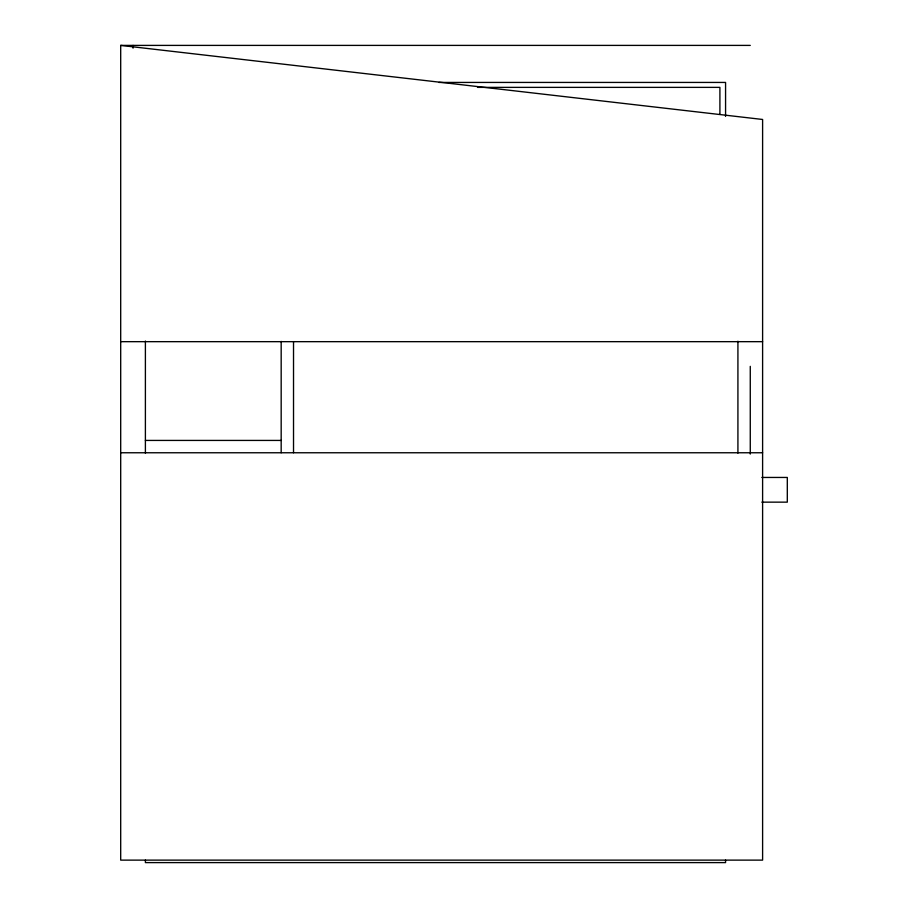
<?xml version="1.0" encoding="UTF-8"?>
<svg xmlns="http://www.w3.org/2000/svg" width="908" height="908" viewBox="0 0 908 908"><rect width="100%" height="100%" fill="white"/><g stroke="black" fill="none" stroke-linecap="round" stroke-linejoin="round"><path stroke-width="1.36" d="M120.696 45.4L762.606 119.47L762.606 860.126L120.696 860.126L120.696 45.4L750.269 45.4M438.916 82.435L725.571 82.435L725.571 116.428M477.551 87.372L719.908 87.372L719.908 114.294M120.696 341.669L762.606 341.669M145.393 440.425L281.174 440.425M120.696 452.763L762.606 452.763M761.835 477.449L787.304 477.449L787.304 502.147L761.835 502.147M750.269 366.355L750.269 454.079M737.92 341.226L737.92 453.149M725.571 860.126L725.571 862.6L145.393 862.6L145.393 860.126M293.522 341.669L293.522 452.763M281.174 341.408L281.174 452.763M145.393 341.045L145.393 453.183M133.045 45.4L133.045 48.147"/></g></svg>
